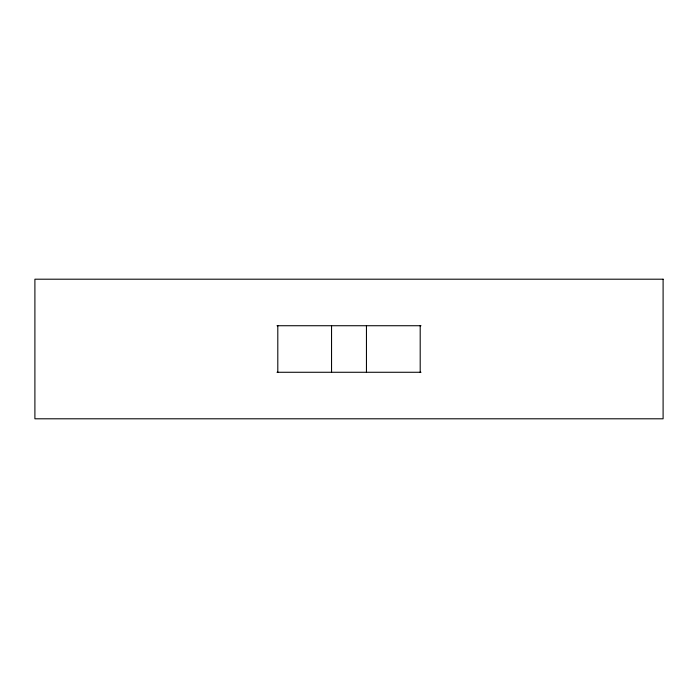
<?xml version="1.0" encoding="UTF-8"?>
<svg xmlns="http://www.w3.org/2000/svg" width="698" height="698" viewBox="0 0 698 698"><rect width="100%" height="100%" fill="white"/><g stroke="black" fill="none" stroke-linecap="round" stroke-linejoin="round"><path stroke-width="1.05" d="M277.019 325.73L420.981 325.73M277.019 372.27L420.981 372.27M420.196 325.73L420.196 372.27M366.45 325.73L366.45 372.27M331.55 325.73L331.55 372.27M277.804 325.73L277.804 372.27M663.1 279.2L34.9 279.2L34.9 418.8L663.1 418.8L663.1 279.2"/></g></svg>
